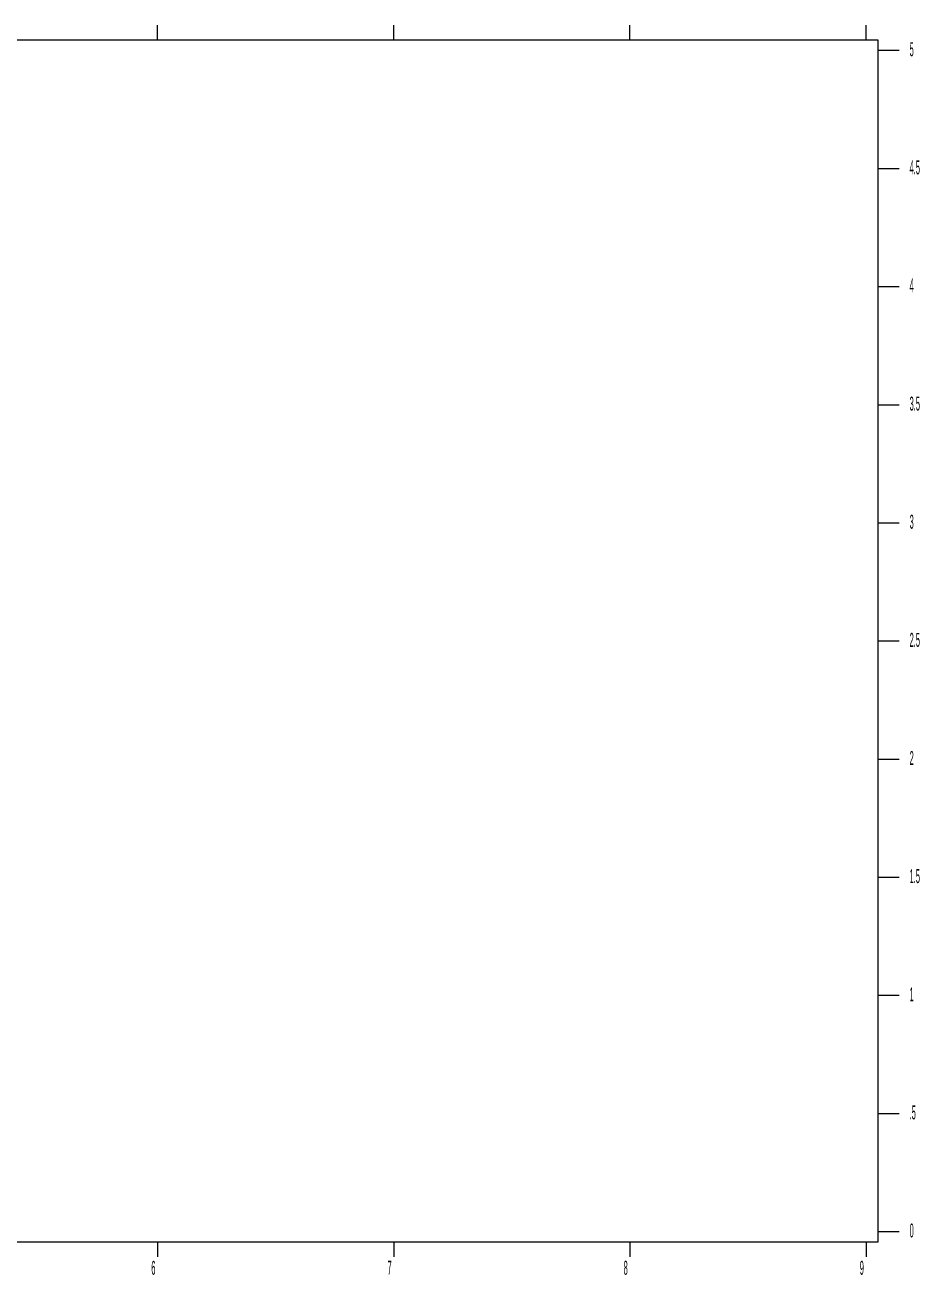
# Model space of a CAD drawing. Extents: x 0.18 to 10.15, y 0.05 to 7.38.
# Drawn here: x 5.16 to 10.15, y 0.21 to 7.19 of the extents above; entities that cross this region are included whole.
import ezdxf

# ---------------------------------------------------------------- set-up
doc = ezdxf.new("R2010")
doc.units = 0
doc.layers.add('1', color=7, linetype='CONTINUOUS')

msp = doc.modelspace()

# ---------------------------------------------------------------- linework, layer by layer
at = {"layer": '1', "color": 5}
for p, q in [((5.903856, 7.102942), (5.903856, 7.186766)), ((7.222112, 7.102942), (7.222112, 7.186766)), ((8.540369, 7.102942), (8.540369, 7.186766)), ((9.858624, 7.102942), (9.858624, 7.186766)), ((9.926471, 7.102942), (0.573529, 7.102942)), ((9.926471, 0.397059), (9.926471, 7.102942)), ((9.926471, 7.045641), (10.043383, 7.045641)), ((9.926471, 6.386513), (10.043383, 6.386513)), ((9.926471, 5.727385), (10.043383, 5.727385)), ((9.926471, 5.068257), (10.043383, 5.068257)), ((9.926471, 4.409128), (10.043383, 4.409128)), ((9.926471, 3.75), (10.043383, 3.75)), ((9.926471, 3.090872), (10.043383, 3.090872)), ((9.926471, 2.431744), (10.043383, 2.431744)), ((9.926471, 1.772615), (10.043383, 1.772615)), ((9.926471, 1.113487), (10.043383, 1.113487)), ((9.926471, 0.454359), (10.043383, 0.454359)), ((0.573529, 0.397059), (9.926471, 0.397059)), ((5.903856, 0.397059), (5.903856, 0.313235)), ((7.222112, 0.397059), (7.222112, 0.313235)), ((8.540369, 0.397059), (8.540369, 0.313235)), ((9.858624, 0.397059), (9.858624, 0.313235))]:
    msp.add_line(p, q, dxfattribs=at)

# ---------------------------------------------------------------- texts
at = {"layer": '1', "color": 5, "width": 0.333333}
for s, p in [('5', (10.101838, 7.012641)), ('4.5', (10.101838, 6.353513)), ('4', (10.101838, 5.694385)), ('3.5', (10.101838, 5.035256)), ('3', (10.101838, 4.376128)), ('2.5', (10.101838, 3.717)), ('2', (10.101838, 3.057872)), ('1.5', (10.101838, 2.398744)), ('1', (10.101838, 1.739615)), ('.5', (10.101838, 1.080487)), ('0', (10.101838, 0.421359)), ('6', (5.868855, 0.213176)), ('7', (7.187111, 0.213176)), ('8', (8.505369, 0.213176)), ('9', (9.823625, 0.213176))]:
    msp.add_text(s, height=0.078, dxfattribs=at).set_placement(p)

doc.saveas('drawing.dxf')
